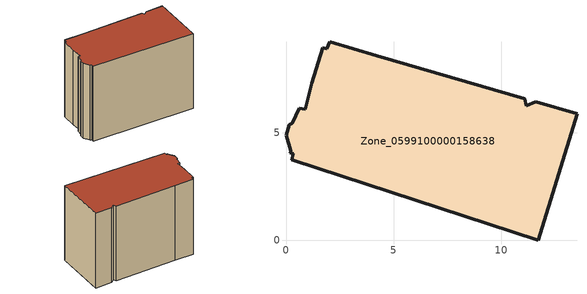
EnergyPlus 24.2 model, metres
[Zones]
Zone_0599100000158638
 floor ground (C_G): 2.04,9.23 4.22,8.58 11.09,6.59 11.18,6.26 11.61,6.44 13.53,5.88 11.73,0 0.26,3.74 0.34,4.03 0.19,4.08 0.22,4.17 0,4.88 0.15,5.37 0.29,5.44 0.61,6.13 0.89,6.1 1.21,7.31 1.71,8.96 1.89,8.9 z0
 wall outside (C_F): 13.53,5.88 11.61,6.44 11.18,6.26 11.09,6.59 4.22,8.58 2.04,9.23 1.89,8.9 1.71,8.96 1.21,7.31 0.89,6.1 0.61,6.13 0.29,5.44 0.15,5.37 0,4.88 0.22,4.17 0.19,4.08 0.34,4.03 0.26,3.74 11.73,0 13.53,5.88 z0:9.27
 roof outside (C_R): 4.22,8.58 2.04,9.23 1.89,8.9 1.71,8.96 1.21,7.31 0.89,6.1 0.61,6.13 0.29,5.44 0.15,5.37 0,4.88 0.22,4.17 0.19,4.08 0.34,4.03 0.26,3.74 11.73,0 13.53,5.88 11.61,6.44 11.18,6.26 11.09,6.59 z9.27
[BUILDING]
Pand.0599100000158638: North Axis=0; Terrain=City; Loads Convergence Tolerance Value=0.04; Temperature Convergence Tolerance Value=0.4; Solar Distribution=FullExterior; Maximum Number of Warmup Days=25; Minimum Number of Warmup Days=1
[Site:Location]
Rotterdam.The.Hague.AP_ZH_NLD Design_Conditions: Latitude=51.96; Longitude=4.45; Time Zone=1; Elevation=-4.5
[SITE:GROUNDTEMPERATURE:BUILDINGSURFACE]
18, 18, 18, 18, 18, 18, 18, 18, 18, 18, 18, 18
[MATERIAL] Thermal Absorptance=0.9; Solar Absorptance=0.7; Visible Absorptance=0.7
Name | Roughness | Thickness | Conductivity | Density | Specific Heat
G.TC.1946 | MediumSmooth | 0.15 | 1 | 540 | 1210
F.TC.1946 | Rough | 0.3 | 0.857143 | 1920 | 840
R.TC.1946 | MediumRough | 0.2 | 0.909091 | 1500 | 1000
[CONSTRUCTION]
C_G: G.TC.1946
C_F: F.TC.1946
C_R: R.TC.1946
[ZONE]
Zone_0599100000158638: Type=1; Multiplier=1; Ceiling Height=Autocalculate; Volume=Autocalculate; Floor Area=autocalculate; Part of Total Floor Area=Yes
[ZONEINFILTRATION:DESIGNFLOWRATE]
Infil_Zone_0599100000158638: Zone or ZoneList or Space or SpaceList=Zone_0599100000158638; Schedule=AlwaysOn; Design Flow Rate Calculation Method=Flow/Area; Flow Rate per Floor Area=0.003; Constant Term Coefficient=1; Temperature Term Coefficient=0; Velocity Term Coefficient=0; Velocity Squared Term Coefficient=0
[HVACTEMPLATE:ZONE:IDEALLOADSAIRSYSTEM]
Zone_0599100000158638: Maximum Heating Supply Air Temperature=50; Minimum Cooling Supply Air Temperature=13; Maximum Heating Supply Air Humidity Ratio=0.0156; Minimum Cooling Supply Air Humidity Ratio=0.0077; Heating Limit=NoLimit; Cooling Limit=NoLimit; Dehumidification Control Type=ConstantSensibleHeatRatio; Cooling Sensible Heat Ratio=0.7; Dehumidification Setpoint=60; Humidification Control Type=None; Humidification Setpoint=30; Outdoor Air Method=None; Outdoor Air Flow Rate per Person=0.00944; Outdoor Air Flow Rate per Zone Floor Area=0; Outdoor Air Flow Rate per Zone=0; Demand Controlled Ventilation Type=None; Outdoor Air Economizer Type=NoEconomizer; Heat Recovery Type=None; Sensible Heat Recovery Effectiveness=0.7; Latent Heat Recovery Effectiveness=0.65
[ZONECONTROL:THERMOSTAT]
ThermostatControl_Zone_0599100000158638: Zone or ZoneList=Zone_0599100000158638; Control Type Schedule=DualSetpointControlType; Control 1=Thermostat_Zone_0599100000158638; Temperature Difference Between Cutout And Setpoint=0
[THERMOSTATSETPOINT:DUALSETPOINT]
Thermostat_Zone_0599100000158638: Heating Setpoint Temperature Schedule=HeatingSetpoint_Zone_0599100000158638; Cooling Setpoint Temperature Schedule=CoolingSetpoint_Zone_0599100000158638
[SCHEDULE:COMPACT]
HeatingSetpoint_Zone_0599100000158638: Through: 12/31, For: AllDays, Until: 24:00, 21
CoolingSetpoint_Zone_0599100000158638: Through: 12/31, For: AllDays, Until: 24:00, 24
DualSetpointControlType: Through: 12/31, For: AllDays, Until: 24:00, 4
AlwaysOn: Through: 12/31, For: AllDays, Until: 24:00, 1
